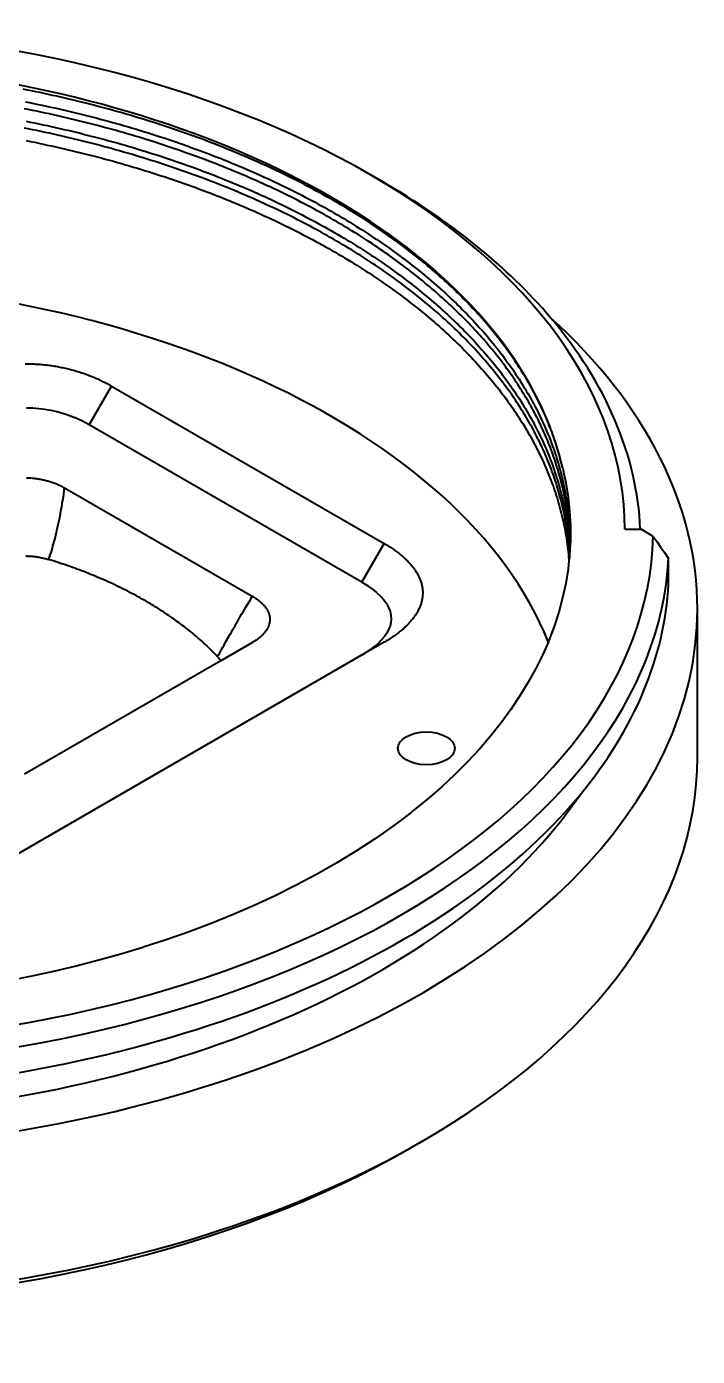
# Model space of a CAD drawing. Header units: millimetres. Extents: x 15 to 292, y 5 to 205.
# Drawn here: x 228.8 to 250.05, y 71.83 to 113.95 of the extents above; entities that cross this region are included whole.
import ezdxf

# ---------------------------------------------------------------- set-up
doc = ezdxf.new("R2010")
doc.units = ezdxf.units.MM
doc.layers.add('Geometries', color=7, linetype='Continuous')

msp = doc.modelspace()

# ---------------------------------------------------------------- linework, layer by layer
at = {"layer": 'Geometries', "linetype": 'Continuous', "lineweight": 40}
for p, q in [((240.049, 109.051), (239.695, 109.255)), ((230.778, 101.339), (231.485, 102.564)), ((231.485, 102.564), (240.127, 97.575)), ((239.42, 96.35), (230.778, 101.339)), ((245.782, 99.958), (245.822, 99.784)), ((245.822, 99.784), (245.861, 99.601)), ((229.998, 99.34), (235.95, 95.903)), ((247.75, 98.028), (248.241, 98.028)), ((248.241, 98.028), (248.267, 98.028)), ((248.647, 97.801), (248.267, 98.028)), ((239.42, 96.35), (240.127, 97.575)), ((246, 97.665), (246, 97.663)), ((246, 97.659), (246, 97.65)), ((245.982, 97.025), (245.969, 96.905)), ((245.995, 97.155), (245.982, 97.025)), ((245.997, 97.185), (245.995, 97.155)), ((245.999, 97.204), (245.997, 97.185)), ((249.136, 96.284), (249.136, 97.101)), ((250.05, 90.802), (250.05, 95.497)), ((235.954, 94.441), (234.948, 93.86)), ((240.127, 94.449), (239.482, 94.076)), ((240.156, 94.465), (240.127, 94.449)), ((239.482, 94.076), (220.228, 82.96)), ((234.948, 93.86), (228.733, 90.272)), ((241.322, 78.636), (240.968, 78.432))]:
    msp.add_line(p, q, dxfattribs=at)
at = {"layer": 'Geometries', "linetype": 'Continuous', "lineweight": 40, "flags": 128}
for points in [[(243.13, 104.816), (243.098, 104.851), (243.032, 104.923), (242.966, 104.995), (242.898, 105.067), (242.83, 105.138), (242.762, 105.209), (242.693, 105.28), (242.623, 105.351), (242.552, 105.422), (242.481, 105.492), (242.408, 105.563), (242.335, 105.633), (242.262, 105.703), (242.187, 105.772), (242.112, 105.842), (242.037, 105.911), (241.961, 105.98), (241.884, 106.048), (241.807, 106.116), (241.729, 106.184), (241.65, 106.252), (241.571, 106.32), (241.491, 106.387), (241.41, 106.454), (241.329, 106.521), (241.247, 106.587), (241.164, 106.654), (241.08, 106.72), (240.996, 106.786), (240.912, 106.851), (240.826, 106.917), (240.74, 106.982), (240.653, 107.047), (240.566, 107.112), (240.478, 107.176), (240.389, 107.24), (240.3, 107.304), (240.21, 107.368), (240.119, 107.431), (240.028, 107.494), (239.936, 107.556), (239.844, 107.619), (239.751, 107.681), (239.657, 107.743), (239.562, 107.805), (239.467, 107.866), (239.372, 107.927), (239.277, 107.987), (239.18, 108.047), (239.084, 108.107), (238.987, 108.166), (238.889, 108.225), (238.791, 108.284), (238.692, 108.342), (238.592, 108.4), (238.492, 108.458), (238.392, 108.515), (238.29, 108.573), (238.188, 108.63), (238.086, 108.686), (237.983, 108.742), (237.879, 108.798), (237.775, 108.854), (237.671, 108.909), (237.566, 108.964), (237.461, 109.018), (237.355, 109.072), (237.248, 109.126), (237.141, 109.179), (237.034, 109.233), (236.926, 109.285), (236.817, 109.338), (236.708, 109.39), (236.598, 109.442), (236.487, 109.494), (236.377, 109.545), (236.266, 109.595), (236.154, 109.646), (236.042, 109.696), (235.93, 109.745), (235.817, 109.794), (235.703, 109.843), (235.589, 109.892), (235.475, 109.94), (235.36, 109.988), (235.245, 110.035), (235.129, 110.082), (235.012, 110.129), (234.895, 110.176), (234.778, 110.222), (234.66, 110.267), (234.542, 110.313), (234.423, 110.358), (234.303, 110.403), (234.183, 110.447), (234.063, 110.491), (233.942, 110.534), (233.821, 110.577), (233.7, 110.62), (233.578, 110.662), (233.455, 110.704), (233.332, 110.746), (233.209, 110.787), (233.085, 110.828), (232.96, 110.868), (232.835, 110.909), (232.71, 110.948), (232.586, 110.987), (232.461, 111.026), (232.335, 111.064), (232.21, 111.102), (232.084, 111.139), (231.957, 111.176), (231.831, 111.213), (231.704, 111.249), (231.576, 111.285), (231.448, 111.32), (231.32, 111.355), (231.191, 111.39), (231.062, 111.424), (230.932, 111.458), (230.803, 111.491), (230.673, 111.524), (230.543, 111.556), (230.412, 111.588), (230.282, 111.62), (230.151, 111.651), (230.019, 111.682), (229.888, 111.713), (229.756, 111.742), (229.624, 111.772), (229.491, 111.801), (229.358, 111.83), (229.225, 111.858), (229.091, 111.886), (228.957, 111.914), (228.823, 111.941), (228.689, 111.967)], [(239.46, 107.258), (239.394, 107.3), (239.299, 107.361), (239.203, 107.421), (239.106, 107.48), (239.009, 107.54), (238.912, 107.599), (238.813, 107.658), (238.715, 107.716), (238.615, 107.774), (238.515, 107.832), (238.414, 107.89), (238.313, 107.947), (238.211, 108.004), (238.109, 108.061), (238.006, 108.117), (237.903, 108.173), (237.799, 108.229), (237.695, 108.284), (237.59, 108.339), (237.485, 108.393), (237.379, 108.447), (237.273, 108.501), (237.166, 108.555), (237.059, 108.608), (236.951, 108.661), (236.842, 108.714), (236.733, 108.766), (236.623, 108.818), (236.513, 108.869), (236.402, 108.921), (236.291, 108.971), (236.18, 109.022), (236.068, 109.072), (235.956, 109.121), (235.843, 109.171), (235.73, 109.22), (235.616, 109.268), (235.502, 109.317), (235.387, 109.364), (235.271, 109.412), (235.155, 109.459), (235.039, 109.506), (234.922, 109.553), (234.805, 109.599), (234.687, 109.645), (234.568, 109.69), (234.449, 109.735), (234.33, 109.78), (234.21, 109.825), (234.09, 109.869), (233.969, 109.912), (233.848, 109.955), (233.727, 109.998), (233.605, 110.041), (233.483, 110.083), (233.36, 110.124), (233.236, 110.166), (233.112, 110.207), (232.988, 110.247), (232.863, 110.288), (232.739, 110.327), (232.614, 110.366), (232.489, 110.405), (232.364, 110.443), (232.239, 110.481), (232.113, 110.518), (231.987, 110.555), (231.86, 110.592), (231.733, 110.628), (231.606, 110.664), (231.478, 110.7), (231.349, 110.735), (231.22, 110.769), (231.091, 110.804), (230.962, 110.838), (230.832, 110.871), (230.703, 110.904), (230.573, 110.937), (230.442, 110.969), (230.312, 111), (230.181, 111.032), (230.05, 111.063), (229.918, 111.093), (229.786, 111.123), (229.654, 111.153), (229.521, 111.182), (229.388, 111.211), (229.255, 111.24), (229.121, 111.268), (228.987, 111.295), (228.854, 111.322), (228.719, 111.349)], [(228.762, 111.568), (228.896, 111.541), (229.029, 111.514), (229.163, 111.486), (229.296, 111.458), (229.429, 111.43), (229.562, 111.401), (229.694, 111.372), (229.827, 111.342), (229.959, 111.311), (230.091, 111.281), (230.222, 111.25), (230.353, 111.218), (230.483, 111.186), (230.614, 111.154), (230.743, 111.121), (230.873, 111.088), (231.002, 111.055), (231.131, 111.021), (231.26, 110.987), (231.388, 110.952), (231.516, 110.917), (231.644, 110.881), (231.772, 110.845), (231.899, 110.808), (232.026, 110.772), (232.153, 110.734), (232.279, 110.697), (232.405, 110.658), (232.531, 110.62), (232.656, 110.581), (232.781, 110.541), (232.906, 110.502), (233.03, 110.461), (233.154, 110.421), (233.277, 110.38), (233.4, 110.339), (233.523, 110.297), (233.646, 110.255), (233.768, 110.212), (233.89, 110.169), (234.011, 110.125), (234.131, 110.082), (234.251, 110.038), (234.37, 109.994), (234.488, 109.949), (234.606, 109.904), (234.724, 109.859), (234.841, 109.813), (234.958, 109.767), (235.075, 109.72), (235.191, 109.673), (235.306, 109.626), (235.422, 109.578), (235.537, 109.53), (235.651, 109.482), (235.765, 109.433), (235.878, 109.384), (235.991, 109.334), (236.103, 109.284), (236.215, 109.234), (236.326, 109.184), (236.437, 109.133), (236.547, 109.082), (236.657, 109.03), (236.766, 108.978), (236.875, 108.926), (236.983, 108.873), (237.091, 108.82), (237.199, 108.767), (237.306, 108.713), (237.413, 108.659), (237.518, 108.605), (237.623, 108.55), (237.728, 108.495), (237.832, 108.44), (237.936, 108.384), (238.039, 108.328), (238.141, 108.272), (238.243, 108.215), (238.344, 108.158), (238.445, 108.101), (238.546, 108.043), (238.646, 107.985), (238.745, 107.927), (238.844, 107.868), (238.942, 107.809), (239.04, 107.75), (239.138, 107.69), (239.234, 107.63), (239.33, 107.569), (239.426, 107.509), (239.521, 107.448), (239.615, 107.386), (239.709, 107.325), (239.802, 107.263), (239.895, 107.201), (239.987, 107.138), (240.079, 107.075), (240.17, 107.012), (240.26, 106.948), (240.35, 106.884), (240.44, 106.82), (240.522, 106.76), (240.604, 106.7), (240.685, 106.64), (240.766, 106.579), (240.846, 106.518), (240.926, 106.457), (241.005, 106.396), (241.084, 106.334), (241.162, 106.272), (241.239, 106.21), (241.316, 106.148), (241.326, 106.14)], [(228.781, 110.952), (228.915, 110.925), (229.049, 110.898), (229.182, 110.87), (229.316, 110.842), (229.449, 110.813), (229.582, 110.784), (229.714, 110.755), (229.847, 110.725), (229.979, 110.694), (230.11, 110.664), (230.241, 110.633), (230.372, 110.601), (230.503, 110.569), (230.633, 110.537), (230.763, 110.504), (230.892, 110.471), (231.021, 110.438), (231.15, 110.404), (231.279, 110.369), (231.408, 110.334), (231.536, 110.299), (231.664, 110.263), (231.791, 110.227), (231.85, 110.21)], [(245.99, 97.237), (245.989, 97.252), (245.984, 97.334), (245.979, 97.415), (245.973, 97.497), (245.966, 97.58), (245.958, 97.662), (245.949, 97.744), (245.94, 97.826), (245.93, 97.902), (245.92, 97.978), (245.909, 98.055), (245.898, 98.131), (245.886, 98.207), (245.873, 98.283), (245.859, 98.359), (245.845, 98.435), (245.83, 98.511), (245.814, 98.587), (245.798, 98.662), (245.781, 98.738), (245.763, 98.814), (245.745, 98.89), (245.726, 98.965), (245.706, 99.041), (245.686, 99.116), (245.665, 99.192), (245.643, 99.267), (245.62, 99.342), (245.597, 99.418), (245.574, 99.493), (245.549, 99.568), (245.524, 99.643), (245.498, 99.719), (245.471, 99.795), (245.443, 99.871), (245.415, 99.947), (245.385, 100.023), (245.356, 100.099), (245.325, 100.175), (245.294, 100.251), (245.261, 100.33), (245.226, 100.409), (245.191, 100.488), (245.156, 100.567), (245.119, 100.646), (245.082, 100.724), (245.044, 100.803), (245.005, 100.881), (244.966, 100.959), (244.926, 101.037), (244.885, 101.116), (244.843, 101.194), (244.8, 101.272), (244.757, 101.35), (244.713, 101.427), (244.668, 101.505), (244.622, 101.582), (244.576, 101.659), (244.529, 101.736), (244.481, 101.812), (244.433, 101.889), (244.384, 101.966), (244.334, 102.042), (244.283, 102.118), (244.232, 102.194), (244.18, 102.27), (244.127, 102.346), (244.073, 102.421), (244.018, 102.497), (243.963, 102.572), (243.908, 102.647), (243.851, 102.722), (243.794, 102.796), (243.736, 102.871), (243.677, 102.945), (243.618, 103.019), (243.558, 103.093), (243.497, 103.166), (243.436, 103.24), (243.374, 103.313), (243.311, 103.386), (243.247, 103.459), (243.182, 103.532), (243.117, 103.605), (243.051, 103.677), (242.985, 103.75), (242.917, 103.822), (242.849, 103.894), (242.78, 103.965), (242.711, 104.037), (242.641, 104.108), (242.57, 104.179), (242.498, 104.25), (242.426, 104.321), (242.353, 104.391), (242.28, 104.461), (242.205, 104.531), (242.13, 104.601), (242.054, 104.671), (241.977, 104.74), (241.9, 104.809), (241.823, 104.878), (241.745, 104.946), (241.666, 105.014), (241.587, 105.081), (241.507, 105.148), (241.427, 105.215), (241.346, 105.282), (241.264, 105.349), (241.181, 105.415), (241.098, 105.481), (241.014, 105.547), (240.93, 105.613), (240.845, 105.678), (240.759, 105.743), (240.672, 105.808), (240.585, 105.873), (240.498, 105.937), (240.41, 106), (240.321, 106.064), (240.232, 106.127), (240.142, 106.19), (240.051, 106.253), (239.96, 106.315), (239.868, 106.377), (239.776, 106.439), (239.683, 106.501), (239.589, 106.562), (239.495, 106.624), (239.4, 106.684), (239.304, 106.745), (239.208, 106.805), (239.112, 106.865), (239.015, 106.924), (238.917, 106.983), (238.819, 107.042), (238.72, 107.1), (238.621, 107.158), (238.521, 107.216), (238.421, 107.274), (238.32, 107.331), (238.218, 107.388), (238.116, 107.445), (238.013, 107.501), (237.91, 107.557), (237.806, 107.613), (237.701, 107.668), (237.596, 107.724), (237.49, 107.778), (237.383, 107.833), (237.277, 107.887), (237.169, 107.941), (237.061, 107.994), (236.953, 108.047), (236.844, 108.1), (236.735, 108.153), (236.625, 108.205), (236.514, 108.256), (236.403, 108.308), (236.291, 108.359), (236.178, 108.41), (236.065, 108.461), (235.953, 108.51), (235.84, 108.56), (235.727, 108.609), (235.613, 108.657), (235.499, 108.705), (235.384, 108.753), (235.269, 108.801), (235.153, 108.848), (235.037, 108.895), (234.92, 108.941), (234.803, 108.987), (234.685, 109.033), (234.567, 109.078), (234.448, 109.123), (234.329, 109.168), (234.21, 109.212), (234.091, 109.256), (233.97, 109.299), (233.85, 109.342), (233.729, 109.385), (233.608, 109.427), (233.486, 109.469), (233.364, 109.51), (233.242, 109.551), (233.119, 109.592), (232.995, 109.632), (232.871, 109.672), (232.747, 109.712), (232.622, 109.751), (232.497, 109.79), (232.372, 109.828), (232.246, 109.866), (232.12, 109.904), (231.994, 109.941), (231.867, 109.977), (231.74, 110.014), (231.613, 110.05), (231.485, 110.085), (231.357, 110.12), (231.229, 110.155), (231.1, 110.189), (230.971, 110.223), (230.841, 110.257), (230.711, 110.29), (230.58, 110.322), (230.449, 110.355), (230.318, 110.387), (230.187, 110.418), (230.055, 110.449), (229.923, 110.48), (229.79, 110.51), (229.657, 110.54), (229.524, 110.569), (229.391, 110.598), (229.257, 110.627), (229.123, 110.655), (228.989, 110.682), (228.854, 110.71), (228.719, 110.737)], [(228.789, 110.338), (228.923, 110.311), (229.057, 110.284), (229.19, 110.256), (229.324, 110.228), (229.456, 110.199), (229.589, 110.17), (229.722, 110.141), (229.854, 110.111), (229.986, 110.08), (230.118, 110.05), (230.249, 110.018), (230.381, 109.987), (230.512, 109.955), (230.643, 109.922), (230.773, 109.889), (230.903, 109.856), (231.033, 109.822), (231.163, 109.788), (231.292, 109.753), (231.421, 109.718), (231.549, 109.683), (231.677, 109.647), (231.805, 109.611), (231.933, 109.574), (232.061, 109.537), (232.188, 109.499), (232.315, 109.461), (232.44, 109.423), (232.565, 109.384), (232.69, 109.346), (232.814, 109.306), (232.938, 109.267), (233.061, 109.227), (233.184, 109.186), (233.307, 109.145), (233.429, 109.104), (233.551, 109.062), (233.673, 109.02), (233.794, 108.978), (233.915, 108.935), (234.036, 108.891), (234.156, 108.848), (234.275, 108.804), (234.394, 108.76), (234.513, 108.715), (234.631, 108.67), (234.749, 108.624), (234.866, 108.578), (234.983, 108.532), (235.099, 108.486), (235.215, 108.439), (235.33, 108.391), (235.445, 108.344), (235.56, 108.295), (235.675, 108.247), (235.788, 108.198), (235.902, 108.149), (236.014, 108.099), (236.126, 108.049), (236.238, 107.999), (236.349, 107.948), (236.46, 107.898), (236.57, 107.846), (236.68, 107.795), (236.789, 107.743), (236.897, 107.69), (237.006, 107.638), (237.114, 107.585), (237.221, 107.531), (237.328, 107.477), (237.434, 107.423), (237.54, 107.368), (237.646, 107.314), (237.751, 107.258), (237.855, 107.203), (237.959, 107.147), (238.063, 107.09), (238.165, 107.034), (238.268, 106.977), (238.369, 106.919), (238.471, 106.862), (238.571, 106.804), (238.671, 106.746), (238.771, 106.687), (238.87, 106.628), (238.969, 106.568), (239.067, 106.508), (239.165, 106.448), (239.261, 106.388), (239.356, 106.328), (239.451, 106.268), (239.546, 106.207), (239.64, 106.146), (239.733, 106.085), (239.825, 106.023), (239.917, 105.961), (240.009, 105.899), (240.1, 105.836), (240.19, 105.773), (240.28, 105.71), (240.369, 105.646), (240.458, 105.582), (240.546, 105.518), (240.633, 105.454), (240.719, 105.389), (240.805, 105.325), (240.891, 105.259), (240.975, 105.194), (241.059, 105.129), (241.143, 105.063), (241.225, 104.996), (241.307, 104.93), (241.389, 104.863), (241.47, 104.796), (241.55, 104.729), (241.63, 104.661), (241.709, 104.593), (241.788, 104.525), (241.865, 104.457), (241.942, 104.389), (242.018, 104.32), (242.094, 104.251), (242.169, 104.182), (242.243, 104.112), (242.317, 104.043), (242.389, 103.973), (242.462, 103.903), (242.533, 103.833), (242.604, 103.762), (242.675, 103.691), (242.744, 103.62), (242.813, 103.548), (242.882, 103.476), (242.949, 103.404), (243.017, 103.332), (243.083, 103.26), (243.149, 103.187), (243.214, 103.114), (243.278, 103.041), (243.341, 102.968), (243.404, 102.894), (243.466, 102.821), (243.528, 102.747), (243.588, 102.673), (243.648, 102.599), (243.708, 102.524), (243.767, 102.449), (243.825, 102.373), (243.882, 102.298), (243.935, 102.228), (243.987, 102.158), (244.038, 102.087), (244.089, 102.017), (244.139, 101.946), (244.188, 101.875), (244.237, 101.804), (244.285, 101.733), (244.333, 101.661), (244.379, 101.59), (244.426, 101.518), (244.471, 101.446), (244.516, 101.374), (244.56, 101.302), (244.604, 101.23), (244.647, 101.158), (244.689, 101.085), (244.731, 101.013), (244.772, 100.94), (244.812, 100.867), (244.852, 100.795), (244.891, 100.722), (244.929, 100.648), (244.967, 100.575), (245.004, 100.5), (245.041, 100.426), (245.078, 100.351), (245.113, 100.276), (245.148, 100.201), (245.182, 100.126), (245.216, 100.05), (245.249, 99.975), (245.282, 99.896), (245.315, 99.816), (245.348, 99.737), (245.379, 99.658), (245.41, 99.578), (245.439, 99.498), (245.469, 99.419), (245.497, 99.339), (245.524, 99.259), (245.551, 99.179), (245.577, 99.099), (245.603, 99.018), (245.627, 98.938), (245.651, 98.857), (245.674, 98.776), (245.696, 98.696), (245.718, 98.615), (245.738, 98.535), (245.758, 98.454), (245.777, 98.373), (245.795, 98.293), (245.813, 98.212), (245.829, 98.131), (245.845, 98.05), (245.861, 97.969), (245.875, 97.887), (245.889, 97.806), (245.901, 97.725), (245.914, 97.643), (245.925, 97.562), (245.935, 97.481), (245.945, 97.399), (245.954, 97.318), (245.962, 97.237), (245.969, 97.155), (245.976, 97.074), (245.978, 97.046)], [(231.85, 110.21), (231.919, 110.191), (232.046, 110.154), (232.172, 110.116), (232.299, 110.078), (232.425, 110.04), (232.55, 110.001), (232.676, 109.962), (232.8, 109.923), (232.925, 109.883), (233.049, 109.843), (233.173, 109.802), (233.296, 109.761), (233.419, 109.72), (233.542, 109.678), (233.665, 109.635), (233.787, 109.593), (233.909, 109.549), (234.029, 109.506), (234.149, 109.463), (234.268, 109.419), (234.387, 109.375), (234.506, 109.33), (234.624, 109.285), (234.742, 109.239), (234.859, 109.194), (234.976, 109.147), (235.092, 109.101), (235.208, 109.054), (235.324, 109.006), (235.439, 108.959), (235.554, 108.91), (235.668, 108.862), (235.782, 108.813), (235.895, 108.764), (236.008, 108.714), (236.12, 108.665), (236.231, 108.614), (236.343, 108.564), (236.453, 108.513), (236.563, 108.462), (236.673, 108.41), (236.782, 108.358), (236.891, 108.306), (237, 108.253), (237.108, 108.2), (237.215, 108.146), (237.322, 108.092), (237.428, 108.038), (237.534, 107.984), (237.639, 107.929), (237.743, 107.874), (237.847, 107.819), (237.951, 107.763), (238.054, 107.707), (238.156, 107.651), (238.258, 107.594), (238.359, 107.537), (238.46, 107.48), (238.561, 107.422), (238.661, 107.364), (238.76, 107.306), (238.859, 107.247), (238.957, 107.188), (239.055, 107.128), (239.152, 107.068), (239.249, 107.008), (239.345, 106.948), (239.441, 106.887), (239.536, 106.826), (239.63, 106.765), (239.724, 106.703), (239.817, 106.641), (239.909, 106.579), (240.001, 106.516), (240.093, 106.453), (240.184, 106.39), (240.275, 106.326), (240.364, 106.262), (240.447, 106.202), (240.53, 106.142), (240.611, 106.082), (240.693, 106.022), (240.773, 105.961), (240.854, 105.9), (240.933, 105.839), (241.012, 105.778), (241.091, 105.716), (241.169, 105.654), (241.246, 105.592), (241.323, 105.53), (241.399, 105.467), (241.475, 105.404), (241.55, 105.341), (241.625, 105.278), (241.699, 105.215), (241.772, 105.151), (241.836, 105.095)], [(245.079, 101.342), (245.06, 101.382), (245.026, 101.451), (244.992, 101.52), (244.957, 101.589), (244.921, 101.658), (244.885, 101.727), (244.849, 101.795), (244.811, 101.864), (244.773, 101.932), (244.735, 102), (244.696, 102.069), (244.656, 102.137), (244.616, 102.205), (244.575, 102.273), (244.534, 102.341), (244.492, 102.408), (244.449, 102.476), (244.404, 102.547), (244.358, 102.618), (244.311, 102.689), (244.264, 102.759), (244.216, 102.83), (244.167, 102.9), (244.118, 102.97), (244.068, 103.041), (244.018, 103.11), (243.966, 103.18), (243.915, 103.25), (243.862, 103.32), (243.809, 103.389), (243.755, 103.459), (243.701, 103.528), (243.649, 103.593), (243.596, 103.658), (243.543, 103.723), (243.49, 103.788), (243.436, 103.852), (243.381, 103.917), (243.326, 103.981), (243.27, 104.045), (243.214, 104.109), (243.157, 104.173), (243.099, 104.237), (243.041, 104.301), (242.982, 104.364), (242.923, 104.428), (242.864, 104.491), (242.804, 104.554), (242.743, 104.617), (242.682, 104.679), (242.62, 104.741), (242.558, 104.804), (242.495, 104.866), (242.432, 104.927), (242.368, 104.989), (242.304, 105.051), (242.239, 105.112), (242.173, 105.173), (242.107, 105.234), (242.041, 105.295), (241.974, 105.356), (241.906, 105.416), (241.838, 105.477), (241.77, 105.537), (241.701, 105.596), (241.631, 105.656), (241.561, 105.715), (241.491, 105.775), (241.42, 105.834), (241.348, 105.892), (241.276, 105.951), (241.204, 106.009), (241.131, 106.068), (241.057, 106.126), (240.983, 106.184), (240.908, 106.242), (240.833, 106.299), (240.754, 106.359), (240.674, 106.419), (240.593, 106.479), (240.512, 106.539), (240.43, 106.598), (240.348, 106.657), (240.265, 106.716), (240.182, 106.775), (240.098, 106.833), (240.013, 106.891), (239.928, 106.949), (239.843, 107.007), (239.757, 107.065), (239.67, 107.122), (239.583, 107.179), (239.489, 107.24), (239.46, 107.258)], [(241.326, 106.14), (241.392, 106.085), (241.468, 106.023), (241.543, 105.96), (241.618, 105.896), (241.692, 105.833), (241.766, 105.769), (241.836, 105.707)], [(241.836, 105.707), (241.838, 105.705), (241.911, 105.641), (241.982, 105.577), (242.054, 105.513), (242.124, 105.448), (242.194, 105.383), (242.264, 105.318), (242.334, 105.251), (242.403, 105.185), (242.472, 105.118), (242.54, 105.051), (242.608, 104.983), (242.674, 104.916), (242.741, 104.848), (242.806, 104.78), (242.875, 104.709), (242.942, 104.637), (243.009, 104.565), (243.075, 104.493), (243.14, 104.421), (243.205, 104.348), (243.269, 104.276), (243.333, 104.203), (243.395, 104.13), (243.457, 104.056), (243.518, 103.983), (243.579, 103.909), (243.639, 103.835), (243.698, 103.76), (243.757, 103.686), (243.815, 103.612), (243.871, 103.537), (243.928, 103.462), (243.983, 103.387), (244.038, 103.312), (244.092, 103.237), (244.145, 103.161), (244.198, 103.086), (244.25, 103.01), (244.301, 102.934), (244.351, 102.857), (244.401, 102.781), (244.45, 102.704), (244.499, 102.627), (244.546, 102.55), (244.593, 102.473), (244.639, 102.396), (244.684, 102.319), (244.728, 102.242), (244.772, 102.164), (244.815, 102.086), (244.857, 102.009), (244.899, 101.931), (244.94, 101.853), (244.98, 101.775), (245.019, 101.696), (245.057, 101.617), (245.095, 101.539), (245.132, 101.46), (245.169, 101.381), (245.204, 101.301), (245.239, 101.222), (245.273, 101.142), (245.306, 101.063), (245.339, 100.983), (245.371, 100.903), (245.402, 100.823), (245.432, 100.743), (245.461, 100.663), (245.49, 100.583), (245.518, 100.503), (245.521, 100.495)], [(241.836, 105.095), (241.845, 105.087), (241.917, 105.023), (241.989, 104.959), (242.06, 104.894), (242.131, 104.829), (242.201, 104.764), (242.271, 104.698), (242.341, 104.632), (242.41, 104.565), (242.479, 104.498), (242.547, 104.431), (242.615, 104.364), (242.682, 104.296), (242.748, 104.228), (242.817, 104.157), (242.885, 104.086), (242.952, 104.014), (243.019, 103.942), (243.085, 103.87), (243.15, 103.798), (243.215, 103.725), (243.279, 103.652), (243.342, 103.58), (243.404, 103.506), (243.466, 103.433), (243.528, 103.359), (243.588, 103.285), (243.648, 103.211), (243.707, 103.137), (243.766, 103.063), (243.823, 102.988), (243.88, 102.913), (243.936, 102.839), (243.991, 102.764), (244.046, 102.688), (244.1, 102.613), (244.153, 102.538), (244.206, 102.462), (244.257, 102.386), (244.309, 102.31), (244.359, 102.233), (244.409, 102.157), (244.458, 102.08), (244.506, 102.003), (244.553, 101.926), (244.6, 101.849), (244.646, 101.772), (244.691, 101.695), (244.735, 101.618), (244.779, 101.54), (244.821, 101.463), (244.864, 101.385), (244.905, 101.307), (244.946, 101.229), (244.986, 101.15), (245.025, 101.072), (245.063, 100.993), (245.101, 100.914), (245.138, 100.835), (245.174, 100.756), (245.21, 100.677), (245.244, 100.597), (245.278, 100.518), (245.312, 100.438), (245.344, 100.359), (245.376, 100.279), (245.406, 100.199), (245.437, 100.119), (245.466, 100.039), (245.494, 99.958), (245.522, 99.878), (245.549, 99.797), (245.576, 99.716), (245.601, 99.635), (245.626, 99.554), (245.65, 99.474), (245.673, 99.394), (245.695, 99.313), (245.716, 99.233), (245.737, 99.152), (245.757, 99.071), (245.776, 98.991), (245.794, 98.91), (245.812, 98.829), (245.828, 98.748), (245.845, 98.667), (245.86, 98.586), (245.874, 98.504), (245.888, 98.423), (245.901, 98.341), (245.913, 98.26), (245.924, 98.179), (245.935, 98.098), (245.944, 98.016), (245.953, 97.935), (245.961, 97.854), (245.969, 97.772), (245.975, 97.691), (245.981, 97.61), (245.986, 97.528), (245.991, 97.446), (245.994, 97.365), (245.994, 97.353)], [(245.079, 101.954), (245.066, 101.983), (245.03, 102.057), (244.993, 102.131), (244.956, 102.204), (244.918, 102.278), (244.879, 102.351), (244.84, 102.424), (244.8, 102.497), (244.759, 102.57), (244.718, 102.643), (244.676, 102.716), (244.633, 102.788), (244.59, 102.861), (244.546, 102.933), (244.5, 103.007), (244.454, 103.081), (244.406, 103.155), (244.359, 103.229), (244.31, 103.303), (244.261, 103.376), (244.211, 103.449), (244.16, 103.523), (244.109, 103.596), (244.057, 103.668), (244.002, 103.744), (243.947, 103.819), (243.891, 103.894), (243.835, 103.968), (243.777, 104.043), (243.719, 104.117), (243.66, 104.191), (243.601, 104.265), (243.541, 104.339), (243.48, 104.412), (243.418, 104.486), (243.355, 104.559), (243.292, 104.633), (243.228, 104.706), (243.163, 104.778), (243.13, 104.816)], [(228.753, 103.269), (228.799, 103.269), (228.845, 103.269), (228.891, 103.268), (228.937, 103.267), (228.982, 103.265), (229.028, 103.264), (229.074, 103.261), (229.119, 103.259), (229.165, 103.256), (229.214, 103.252), (229.263, 103.248), (229.311, 103.244), (229.36, 103.239), (229.409, 103.233), (229.457, 103.228), (229.502, 103.222), (229.546, 103.216), (229.591, 103.21), (229.635, 103.203), (229.679, 103.196), (229.723, 103.189), (229.767, 103.181), (229.811, 103.173), (229.854, 103.165), (229.898, 103.156), (229.941, 103.147), (229.984, 103.138), (230.027, 103.129), (230.069, 103.119), (230.112, 103.109), (230.154, 103.098), (230.196, 103.087), (230.237, 103.077), (230.281, 103.065), (230.325, 103.052), (230.368, 103.04), (230.411, 103.027), (230.454, 103.014), (230.497, 103), (230.541, 102.986), (230.586, 102.971), (230.63, 102.956), (230.674, 102.94), (230.717, 102.925), (230.76, 102.908), (230.803, 102.892), (230.845, 102.875), (230.888, 102.858), (230.929, 102.841), (230.971, 102.823), (231.012, 102.806), (231.052, 102.788), (231.092, 102.769), (231.132, 102.75), (231.172, 102.732), (231.211, 102.712), (231.25, 102.693), (231.29, 102.672), (231.33, 102.651), (231.369, 102.63), (231.409, 102.608), (231.447, 102.586), (231.485, 102.564)], [(245.782, 99.958), (245.765, 100.034), (245.746, 100.109), (245.727, 100.185), (245.707, 100.261), (245.687, 100.337), (245.666, 100.412), (245.644, 100.488), (245.622, 100.564), (245.598, 100.639), (245.575, 100.714), (245.55, 100.79), (245.525, 100.865), (245.499, 100.94), (245.472, 101.015), (245.445, 101.09), (245.417, 101.165), (245.389, 101.24), (245.359, 101.315), (245.329, 101.389), (245.299, 101.464), (245.267, 101.538), (245.236, 101.613), (245.203, 101.687), (245.17, 101.761), (245.136, 101.835), (245.101, 101.909), (245.079, 101.954)], [(228.801, 101.875), (228.995, 101.869), (229.189, 101.854), (229.381, 101.83), (229.572, 101.796), (229.762, 101.753), (229.948, 101.7), (230.132, 101.639), (230.314, 101.569)], [(230.778, 101.339), (230.666, 101.402), (230.552, 101.461), (230.434, 101.517), (230.314, 101.569)], [(245.997, 97.661), (245.996, 97.697), (245.993, 97.778), (245.989, 97.86), (245.984, 97.942), (245.979, 98.024), (245.973, 98.107), (245.966, 98.189), (245.958, 98.271), (245.951, 98.343), (245.943, 98.414), (245.934, 98.486), (245.925, 98.558), (245.915, 98.629), (245.904, 98.701), (245.893, 98.772), (245.882, 98.843), (245.869, 98.915), (245.856, 98.986), (245.843, 99.058), (245.829, 99.129), (245.814, 99.201), (245.799, 99.272), (245.783, 99.343), (245.766, 99.414), (245.749, 99.486), (245.731, 99.557), (245.713, 99.628), (245.694, 99.699), (245.674, 99.769), (245.654, 99.84), (245.634, 99.911), (245.612, 99.982), (245.59, 100.052), (245.568, 100.123), (245.545, 100.194), (245.521, 100.264), (245.496, 100.335), (245.471, 100.405), (245.446, 100.476), (245.42, 100.546), (245.393, 100.616), (245.366, 100.686), (245.338, 100.756), (245.31, 100.826), (245.28, 100.895), (245.251, 100.965), (245.221, 101.035), (245.19, 101.104), (245.158, 101.174), (245.126, 101.243), (245.093, 101.313), (245.079, 101.342)], [(245.521, 100.495), (245.545, 100.422), (245.572, 100.341), (245.597, 100.26), (245.622, 100.179), (245.646, 100.098), (245.669, 100.018), (245.692, 99.937), (245.713, 99.857), (245.734, 99.776), (245.754, 99.696), (245.773, 99.615), (245.792, 99.534), (245.809, 99.453), (245.826, 99.372), (245.842, 99.291), (245.858, 99.21), (245.872, 99.129), (245.886, 99.048), (245.899, 98.966), (245.911, 98.885), (245.923, 98.803), (245.933, 98.722), (245.943, 98.641), (245.952, 98.56), (245.96, 98.478), (245.968, 98.397), (245.975, 98.315), (245.98, 98.234), (245.986, 98.153), (245.99, 98.071), (245.994, 97.989), (245.996, 97.908), (245.998, 97.826), (246, 97.744), (246, 97.665)], [(228.794, 99.657), (228.829, 99.656), (228.865, 99.655), (228.9, 99.653), (228.935, 99.651), (228.971, 99.648), (229.006, 99.645), (229.036, 99.642), (229.066, 99.638), (229.096, 99.635), (229.126, 99.631), (229.155, 99.626), (229.188, 99.621), (229.221, 99.615), (229.254, 99.609), (229.286, 99.603), (229.318, 99.596), (229.35, 99.589), (229.382, 99.582), (229.413, 99.574), (229.445, 99.566), (229.475, 99.557), (229.506, 99.549), (229.536, 99.539), (229.568, 99.529), (229.6, 99.519), (229.631, 99.508), (229.662, 99.497), (229.692, 99.485), (229.721, 99.474), (229.751, 99.462), (229.779, 99.45), (229.808, 99.437), (229.836, 99.424), (229.864, 99.411), (229.891, 99.398), (229.918, 99.384), (229.945, 99.369), (229.972, 99.355), (229.998, 99.34)], [(245.861, 99.601), (245.88, 99.502), (245.953, 99.047), (246.001, 98.591), (246.025, 98.135), (246.025, 97.679), (246, 97.222), (245.999, 97.204)], [(229.998, 99.34), (229.998, 99.34), (229.983, 99.24), (229.968, 99.139), (229.953, 99.039), (229.937, 98.939), (229.92, 98.838), (229.903, 98.738), (229.885, 98.638), (229.866, 98.538), (229.847, 98.439), (229.827, 98.339), (229.809, 98.251), (229.79, 98.163), (229.77, 98.075), (229.75, 97.987), (229.734, 97.917), (229.717, 97.847), (229.699, 97.777), (229.681, 97.708), (229.663, 97.638), (229.644, 97.568), (229.624, 97.499), (229.604, 97.429), (229.584, 97.359), (229.563, 97.29), (229.54, 97.217), (229.516, 97.143), (229.492, 97.07)], [(248.647, 97.801), (248.77, 97.626), (248.892, 97.451), (249.014, 97.276), (249.136, 97.101)], [(240.127, 97.575), (240.163, 97.554), (240.199, 97.533), (240.234, 97.512), (240.268, 97.491), (240.302, 97.469), (240.336, 97.448), (240.369, 97.426), (240.402, 97.404), (240.435, 97.381), (240.467, 97.359), (240.498, 97.336), (240.529, 97.313), (240.56, 97.29), (240.59, 97.266), (240.62, 97.243), (240.649, 97.219), (240.678, 97.195), (240.706, 97.171), (240.735, 97.145), (240.764, 97.119), (240.792, 97.093), (240.819, 97.067), (240.846, 97.041), (240.872, 97.014), (240.899, 96.986), (240.926, 96.957), (240.952, 96.928), (240.971, 96.906), (240.989, 96.884), (241.007, 96.862), (241.025, 96.84), (241.042, 96.818), (241.059, 96.795), (241.076, 96.773), (241.092, 96.75), (241.107, 96.727), (241.123, 96.705), (241.137, 96.682), (241.152, 96.659), (241.165, 96.636), (241.179, 96.612), (241.192, 96.589), (241.204, 96.566), (241.216, 96.542), (241.227, 96.519), (241.238, 96.495), (241.249, 96.471), (241.26, 96.446), (241.27, 96.42), (241.279, 96.394), (241.288, 96.368), (241.297, 96.342), (241.305, 96.316), (241.312, 96.29), (241.318, 96.263), (241.324, 96.237), (241.33, 96.211), (241.334, 96.185), (241.338, 96.158), (241.342, 96.132), (241.344, 96.105), (241.346, 96.079), (241.348, 96.052), (241.348, 96.026), (241.348, 96), (241.348, 95.973), (241.346, 95.947), (241.345, 95.92), (241.342, 95.894), (241.339, 95.867), (241.335, 95.841), (241.33, 95.815), (241.325, 95.788), (241.319, 95.76), (241.312, 95.732), (241.304, 95.704), (241.296, 95.676), (241.286, 95.648), (241.277, 95.62), (241.267, 95.594), (241.256, 95.568), (241.245, 95.542), (241.234, 95.517), (241.222, 95.491), (241.209, 95.466), (241.196, 95.441), (241.182, 95.415), (241.168, 95.39), (241.153, 95.365), (241.137, 95.34), (241.121, 95.315), (241.105, 95.291), (241.088, 95.266), (241.07, 95.242), (241.052, 95.217), (241.034, 95.193), (241.015, 95.169), (240.994, 95.144), (240.973, 95.119), (240.951, 95.094), (240.929, 95.069), (240.906, 95.044), (240.883, 95.019), (240.858, 94.993), (240.832, 94.968), (240.806, 94.942), (240.779, 94.917), (240.751, 94.892), (240.724, 94.867), (240.695, 94.842), (240.666, 94.818), (240.637, 94.794), (240.607, 94.77), (240.577, 94.746), (240.546, 94.722), (240.514, 94.699), (240.482, 94.675), (240.45, 94.652), (240.417, 94.63), (240.384, 94.607), (240.35, 94.585), (240.314, 94.561), (240.278, 94.538), (240.241, 94.516), (240.204, 94.493), (240.166, 94.471), (240.156, 94.465)], [(245.994, 97.353), (245.994, 97.337), (245.99, 97.255), (245.99, 97.237)], [(245.997, 97.44), (245.997, 97.418), (245.994, 97.353)], [(245.999, 97.545), (245.999, 97.5), (245.997, 97.44)], [(246, 97.65), (246, 97.581), (245.999, 97.545)], [(228.771, 97.182), (228.804, 97.181), (228.838, 97.18), (228.872, 97.179), (228.901, 97.177), (228.93, 97.175), (228.959, 97.173), (228.987, 97.17), (229.016, 97.167), (229.049, 97.163), (229.081, 97.159), (229.114, 97.155), (229.146, 97.15), (229.178, 97.144), (229.21, 97.139), (229.241, 97.133), (229.273, 97.126), (229.304, 97.12), (229.335, 97.113), (229.367, 97.105), (229.399, 97.097), (229.43, 97.088), (229.461, 97.079), (229.492, 97.07)], [(234.846, 93.991), (234.806, 94.035), (234.765, 94.078), (234.723, 94.121), (234.681, 94.163), (234.639, 94.206), (234.596, 94.249), (234.552, 94.291), (234.508, 94.333), (234.464, 94.375), (234.419, 94.417), (234.374, 94.458), (234.328, 94.5), (234.281, 94.541), (234.235, 94.582), (234.187, 94.623), (234.14, 94.664), (234.091, 94.704), (234.043, 94.745), (233.994, 94.785), (233.944, 94.825), (233.894, 94.865), (233.843, 94.904), (233.793, 94.944), (233.741, 94.983), (233.689, 95.022), (233.637, 95.061), (233.584, 95.099), (233.531, 95.138), (233.478, 95.176), (233.423, 95.214), (233.367, 95.253), (233.309, 95.293), (233.252, 95.332), (233.193, 95.371), (233.135, 95.409), (233.075, 95.448), (233.016, 95.486), (232.956, 95.524), (232.895, 95.561), (232.834, 95.599), (232.773, 95.636), (232.711, 95.673), (232.649, 95.709), (232.587, 95.746), (232.524, 95.782), (232.461, 95.818), (232.397, 95.853), (232.333, 95.889), (232.268, 95.924), (232.203, 95.959), (232.138, 95.993), (232.072, 96.028), (232.006, 96.062), (231.939, 96.096), (231.872, 96.129), (231.805, 96.163), (231.737, 96.196), (231.669, 96.228), (231.599, 96.262), (231.529, 96.294), (231.459, 96.327), (231.388, 96.359), (231.317, 96.391), (231.245, 96.423), (231.176, 96.453), (231.107, 96.483), (231.037, 96.512), (230.967, 96.541), (230.897, 96.57), (230.826, 96.599), (230.755, 96.628), (230.684, 96.656), (230.612, 96.684), (230.54, 96.711), (230.468, 96.739), (230.395, 96.766), (230.322, 96.792), (230.249, 96.819), (230.175, 96.845), (230.101, 96.871), (230.027, 96.897), (229.953, 96.922), (229.877, 96.947), (229.8, 96.973), (229.724, 96.997), (229.647, 97.022), (229.57, 97.046), (229.492, 97.07)], [(245.969, 96.905), (245.951, 96.765), (245.878, 96.308), (245.78, 95.852), (245.659, 95.399), (245.513, 94.949), (245.344, 94.502), (245.328, 94.464)], [(245.978, 97.046), (245.975, 97.011), (245.969, 96.929), (245.966, 96.905)], [(245.99, 97.237), (245.986, 97.174), (245.981, 97.092), (245.978, 97.046)], [(239.746, 96.137), (239.644, 96.21), (239.536, 96.281), (239.42, 96.35)], [(239.746, 96.137), (239.887, 96.024), (240.01, 95.909), (240.114, 95.791), (240.199, 95.672), (240.266, 95.551), (240.313, 95.429), (240.34, 95.307), (240.348, 95.184)], [(234.846, 93.991), (234.881, 94.053), (234.916, 94.115), (234.951, 94.176), (234.985, 94.237), (235.019, 94.297), (235.053, 94.357), (235.084, 94.413), (235.115, 94.468), (235.147, 94.524), (235.178, 94.578), (235.208, 94.633), (235.247, 94.702), (235.286, 94.771), (235.325, 94.839), (235.364, 94.906), (235.402, 94.973), (235.44, 95.04), (235.479, 95.106), (235.523, 95.183), (235.567, 95.259), (235.611, 95.335), (235.656, 95.41), (235.7, 95.485), (235.743, 95.559), (235.795, 95.646), (235.847, 95.732), (235.899, 95.818), (235.95, 95.903)], [(235.95, 95.903), (235.978, 95.887), (236.004, 95.871), (236.031, 95.854), (236.056, 95.838), (236.081, 95.82), (236.106, 95.803), (236.13, 95.785), (236.153, 95.767), (236.176, 95.749), (236.198, 95.73), (236.22, 95.712), (236.24, 95.693), (236.258, 95.676), (236.274, 95.66), (236.29, 95.643), (236.306, 95.626), (236.321, 95.609), (236.335, 95.593), (236.348, 95.577), (236.361, 95.56), (236.373, 95.544), (236.385, 95.527), (236.396, 95.511), (236.407, 95.494), (236.417, 95.477), (236.426, 95.459), (236.435, 95.442), (236.444, 95.425), (236.452, 95.408), (236.459, 95.39), (236.466, 95.373), (236.473, 95.355), (236.479, 95.336), (236.484, 95.317), (236.489, 95.297), (236.493, 95.278), (236.497, 95.258), (236.5, 95.238), (236.502, 95.217), (236.503, 95.197), (236.504, 95.176), (236.504, 95.156), (236.503, 95.135), (236.501, 95.115), (236.499, 95.094), (236.495, 95.074), (236.491, 95.054), (236.487, 95.033), (236.481, 95.013), (236.476, 94.996), (236.47, 94.978), (236.463, 94.961), (236.456, 94.944), (236.449, 94.927), (236.44, 94.907), (236.43, 94.889), (236.42, 94.87), (236.409, 94.851), (236.397, 94.832), (236.385, 94.814), (236.372, 94.796), (236.358, 94.778), (236.344, 94.76), (236.329, 94.742), (236.325, 94.736)], [(240.348, 95.182), (240.338, 95.07), (240.312, 94.958), (240.269, 94.847), (240.21, 94.737), (240.136, 94.627), (240.045, 94.52), (239.939, 94.413), (239.818, 94.309)], [(236.325, 94.736), (236.314, 94.724), (236.298, 94.707), (236.281, 94.688), (236.262, 94.67), (236.244, 94.652), (236.224, 94.634), (236.205, 94.617), (236.185, 94.6), (236.164, 94.583), (236.143, 94.567), (236.121, 94.55), (236.099, 94.534), (236.076, 94.518), (236.053, 94.503), (236.029, 94.487), (236.004, 94.471), (235.979, 94.456), (235.954, 94.441)], [(245.328, 94.464), (245.151, 94.058), (244.934, 93.618), (244.693, 93.18), (244.428, 92.746), (244.14, 92.316), (243.83, 91.892), (243.498, 91.475), (243.144, 91.064), (242.768, 90.659), (242.37, 90.261), (241.95, 89.87), (241.509, 89.484), (241.029, 89.093)], [(234.846, 93.991), (234.861, 93.975), (234.876, 93.958), (234.89, 93.941), (234.904, 93.924), (234.917, 93.906), (234.929, 93.889), (234.941, 93.871), (234.948, 93.86)], [(239.435, 94.049), (239.529, 94.105), (239.631, 94.171), (239.727, 94.239), (239.818, 94.309)], [(241.029, 89.093), (240.981, 89.056), (240.589, 88.756)], [(240.589, 88.756), (240.43, 88.639), (239.854, 88.235), (239.255, 87.842), (238.632, 87.462), (237.984, 87.094), (237.313, 86.738), (236.67, 86.42), (236.012, 86.114), (235.339, 85.822), (234.65, 85.543), (233.945, 85.277), (233.224, 85.024), (232.488, 84.784)], [(232.484, 84.783), (231.789, 84.572), (231.085, 84.375), (230.372, 84.189), (229.649, 84.017), (228.917, 83.856), (228.176, 83.709), (227.43, 83.574), (226.604, 83.442), (225.772, 83.325), (224.935, 83.225), (224.091, 83.14), (223.242, 83.071), (222.335, 83.016), (221.428, 82.979), (220.52, 82.96), (220.228, 82.958)]]:
    msp.add_lwpolyline(points, dxfattribs=at)
at = {"layer": 'Geometries', "linetype": 'Continuous', "lineweight": 40}
for centre, major_axis, start_param, end_param in [((220.25, 98.028), (-25.75, 0), 3.271748, 5.610686), ((220.25, 98.028), (-27.5, 0), 3.926991, 4.69636), ((220.25, 98.028), (-27.5, 0), 3.141593, 3.926991), ((220.25, 97.62), (28, 0), 0.455165, 0.785398), ((220.25, 91.088), (-25.75, 0), 3.370658, 6.050632), ((220.25, 95.497), (-29.8, 0), 3.141593, 3.707811), ((220.25, 97.62), (28, 0), 0.025256, 0.455165), ((220.25, 98.028), (-28.4, 0), 1.584648, 3.127741), ((220.25, 97.62), (28.9, 0), 4.74351, 6.252065), ((220.25, 96.803), (-28.9, 0), 2.696322, 3.110472), ((220.25, 95.497), (-29.8, 0), 0, 3.141593), ((220.25, 90.802), (-29.8, 0), 2.356194, 3.141593), ((220.25, 95.497), (-28, 0), 1.676564, 2.769319), ((220.25, 96.803), (-28.9, 0), 1.673258, 2.696322), ((220.25, 90.802), (-29.8, 0), 0.785398, 2.356194), ((220.25, 90.394), (29.3, 0), 3.926991, 5.497787)]:
    msp.add_ellipse(centre, major_axis=major_axis, ratio=0.57735, start_param=start_param, end_param=end_param, dxfattribs=at)
msp.add_ellipse((241.463, 91.088), major_axis=(-0.9, 0), ratio=0.57735, dxfattribs=at)

doc.saveas('drawing.dxf')
